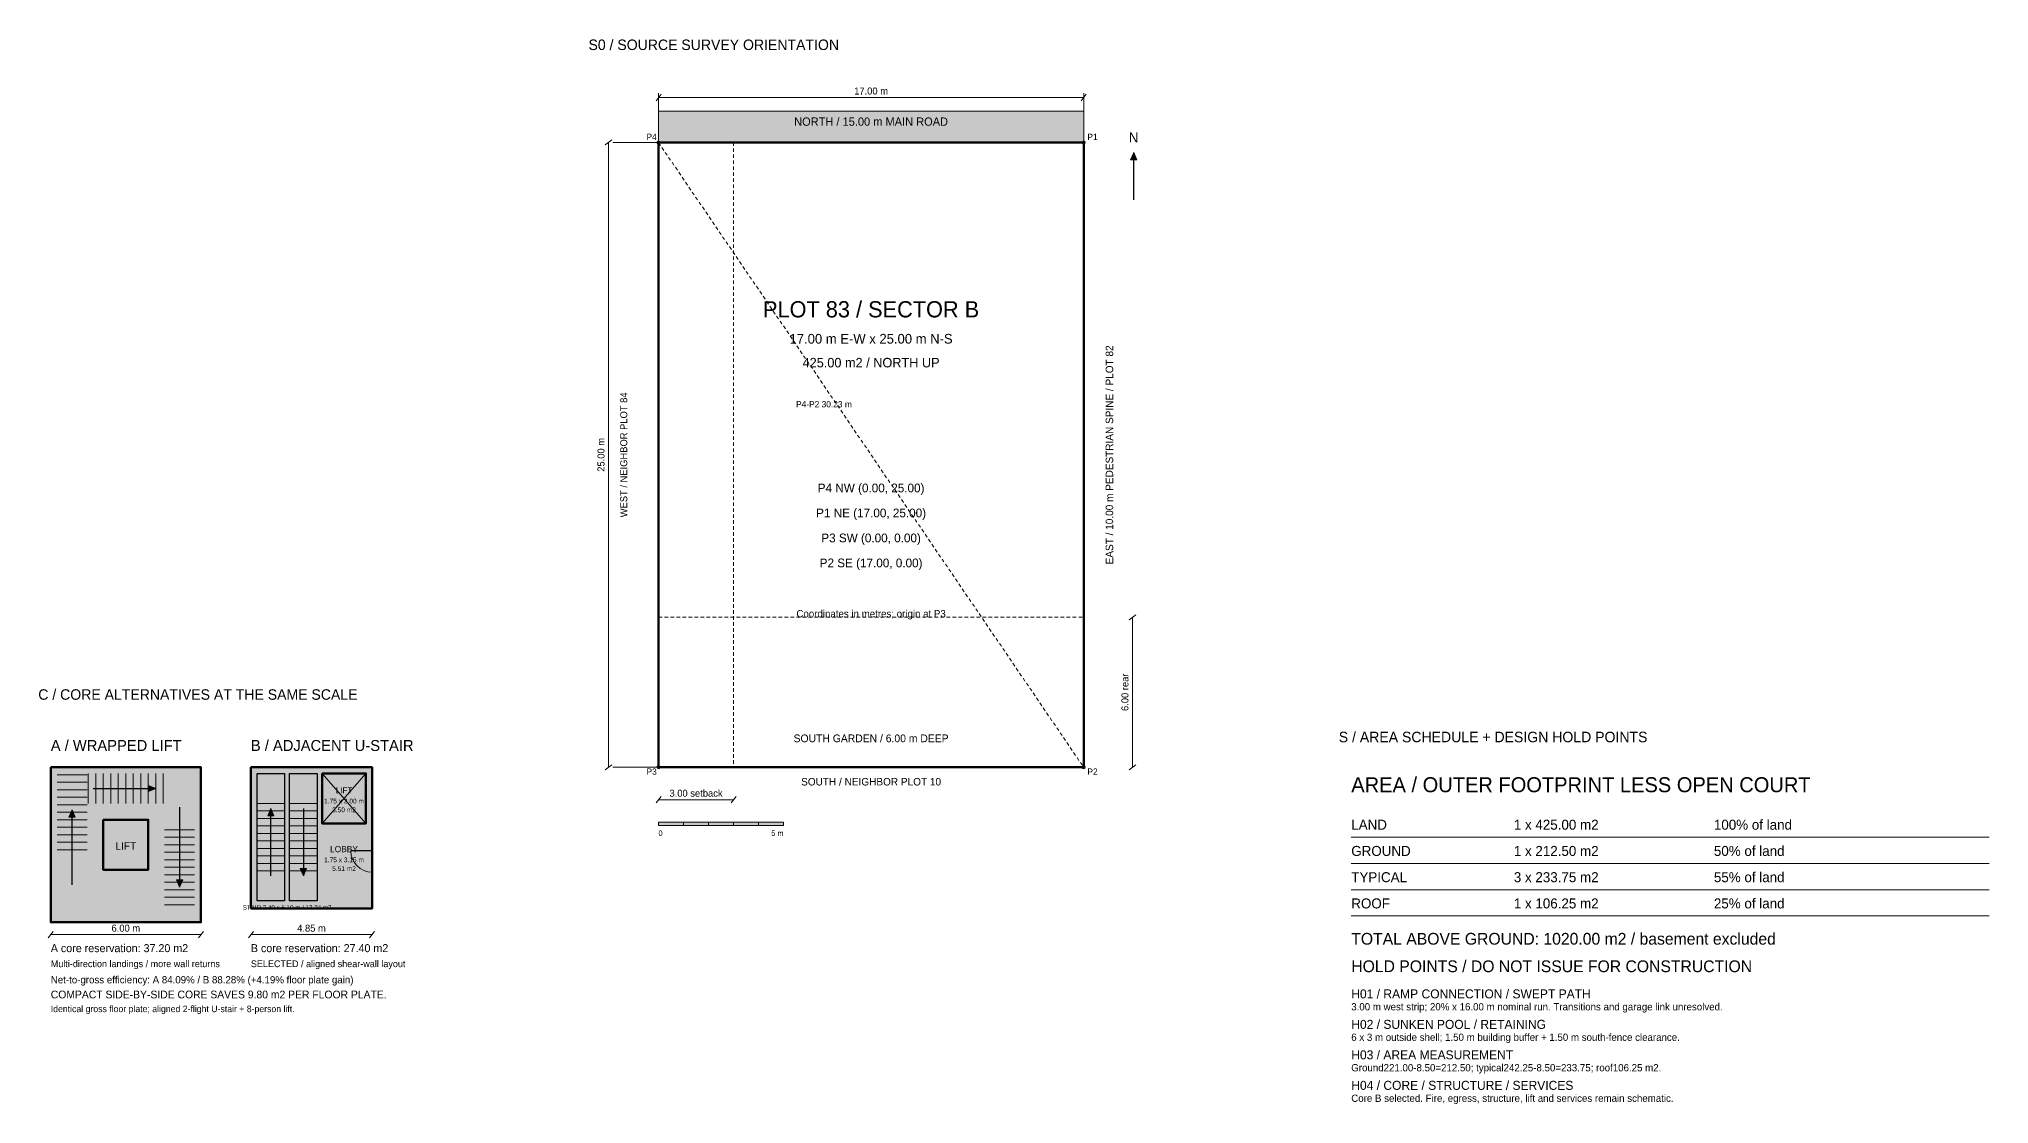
# Model space of a CAD drawing. Header units: millimetres. Extents: x 46 to 262000, y -13477 to 29142.
# Drawn here: x 184029 to 262000, y -13477 to 29142 of the extents above; entities that cross this region are included whole.
import ezdxf
from ezdxf.enums import TextEntityAlignment as Align

# ---------------------------------------------------------------- set-up
doc = ezdxf.new("R2010")
doc.units = ezdxf.units.MM
doc.linetypes.add('STUDY_DASH', pattern=[240, 140, -100])
for name, color, linetype in [('CORE', 7, 'Continuous'), ('DIMENSIONS', 8, 'Continuous'), ('SITE_BOUNDARY', 7, 'Continuous'), ('TEXT', 7, 'Continuous'), ('WALLS', 7, 'Continuous')]:
    doc.layers.add(name, color=color, linetype=linetype)

msp = doc.modelspace()

# ---------------------------------------------------------------- hatches: boundary and pattern name
at = {"layer": 'CORE', "true_color": 0xe5e5df}
for points in [[(184500, 0), (190500, 0), (190500, -6200), (184500, -6200)], [(192500, 0), (197350, 0), (197350, -5650), (192500, -5650)]]:
    msp.add_hatch(color=7, dxfattribs=at).paths.add_polyline_path(points)
at = {"layer": 'CORE', "true_color": 0x253b3d}
for points in [[(188700, -850), (188405, -975), (188405, -725)], [(185350, -1700), (185475, -1995), (185225, -1995)], [(193300, -1650), (193425, -1945), (193175, -1945)], [(189650, -4800), (189525, -4505), (189775, -4505)], [(194600, -4350), (194475, -4055), (194725, -4055)]]:
    msp.add_hatch(color=7, dxfattribs=at).paths.add_polyline_path(points)
at = {"layer": 'CORE', "true_color": 0xf6f3eb}
for points in [[(192750, -250), (193850, -250), (193850, -5350), (192750, -5350)], [(194050, -250), (195150, -250), (195150, -5350), (194050, -5350)], [(195350, -250), (197100, -250), (197100, -2250), (195350, -2250)], [(186600, -2100), (188400, -2100), (188400, -4100), (186600, -4100)]]:
    msp.add_hatch(color=7, dxfattribs=at).paths.add_polyline_path(points)
at = {"layer": 'DIMENSIONS', "true_color": 0x253b3d}
for points in [[(227800, 24600), (227925, 24305), (227675, 24305)], [(208800, -2200), (209800, -2200), (209800, -2330), (208800, -2330)], [(210800, -2200), (211800, -2200), (211800, -2330), (210800, -2330)], [(212800, -2200), (213800, -2200), (213800, -2330), (212800, -2330)]]:
    msp.add_hatch(color=7, dxfattribs=at).paths.add_polyline_path(points)
at = {"layer": 'DIMENSIONS', "true_color": 0xf6f3eb}
for points in [[(209800, -2200), (210800, -2200), (210800, -2330), (209800, -2330)], [(211800, -2200), (212800, -2200), (212800, -2330), (211800, -2330)]]:
    msp.add_hatch(color=7, dxfattribs=at).paths.add_polyline_path(points)
at = {"layer": 'SITE_BOUNDARY', "true_color": 0xe5e5df}
msp.add_hatch(color=7, dxfattribs=at).paths.add_polyline_path([(208800, 26250), (225800, 26250), (225800, 25000), (208800, 25000)])

# ---------------------------------------------------------------- linework, layer by layer
at = {"layer": 'CORE', "lineweight": 18, "true_color": 0x657473}
for p, q in [((184750, -300), (185950, -300)), ((184750, -600), (185950, -600)), ((186000, -250), (186000, -1450)), ((186300, -250), (186300, -1450)), ((186600, -250), (186600, -1450)), ((186900, -250), (186900, -1450)), ((187200, -250), (187200, -1450)), ((187500, -250), (187500, -1450)), ((187800, -250), (187800, -1450)), ((188100, -250), (188100, -1450)), ((188400, -250), (188400, -1450)), ((188700, -250), (188700, -1450)), ((189000, -250), (189000, -1450)), ((184750, -900), (185950, -900)), ((184750, -1200), (185950, -1200)), ((184750, -1500), (185950, -1500)), ((192750, -1450), (193850, -1450)), ((194050, -1450), (195150, -1450)), ((184750, -1800), (185950, -1800)), ((184750, -2100), (185950, -2100)), ((192750, -1750), (193850, -1750)), ((192750, -2050), (193850, -2050)), ((194050, -1750), (195150, -1750)), ((194050, -2050), (195150, -2050)), ((184750, -2400), (185950, -2400)), ((184750, -2700), (185950, -2700)), ((184750, -3000), (185950, -3000)), ((189050, -2500), (190250, -2500)), ((189050, -2800), (190250, -2800)), ((189050, -3100), (190250, -3100)), ((192750, -2350), (193850, -2350)), ((192750, -2650), (193850, -2650)), ((192750, -2950), (193850, -2950)), ((194050, -2350), (195150, -2350)), ((194050, -2650), (195150, -2650)), ((194050, -2950), (195150, -2950)), ((184750, -3300), (185950, -3300)), ((189050, -3400), (190250, -3400)), ((189050, -3700), (190250, -3700)), ((192750, -3250), (193850, -3250)), ((192750, -3550), (193850, -3550)), ((192750, -3850), (193850, -3850)), ((194050, -3250), (195150, -3250)), ((194050, -3550), (195150, -3550)), ((194050, -3850), (195150, -3850)), ((189050, -4000), (190250, -4000)), ((189050, -4300), (190250, -4300)), ((189050, -4600), (190250, -4600)), ((192750, -4150), (193850, -4150)), ((194050, -4150), (195150, -4150)), ((189050, -4900), (190250, -4900)), ((189050, -5200), (190250, -5200)), ((189050, -5500), (190250, -5500))]:
    msp.add_line(p, q, dxfattribs=at)
at = {"layer": 'CORE', "lineweight": 13, "true_color": 0x657473}
for p, q in [((195350, -250), (197100, -2250)), ((197100, -250), (195350, -2250))]:
    msp.add_line(p, q, dxfattribs=at)
at = {"layer": 'CORE', "lineweight": 25, "true_color": 0x253b3d}
for p, q in [((186200, -850), (188700, -850)), ((185350, -4700), (185350, -1700)), ((189650, -1600), (189650, -4800)), ((193300, -4350), (193300, -1650)), ((194600, -1650), (194600, -4350))]:
    msp.add_line(p, q, dxfattribs=at)
at = {"layer": 'CORE', "lineweight": 70, "true_color": 0x253b3d}
for points in [[(184500, 0), (190500, 0), (190500, -6200), (184500, -6200)], [(192500, 0), (197350, 0), (197350, -5650), (192500, -5650)]]:
    msp.add_lwpolyline(points, close=True, dxfattribs=at)
at = {"layer": 'CORE', "lineweight": 13, "true_color": 0x253b3d}
for points in [[(188700, -850), (188405, -975), (188405, -725)], [(185350, -1700), (185475, -1995), (185225, -1995)], [(193300, -1650), (193425, -1945), (193175, -1945)], [(189650, -4800), (189525, -4505), (189775, -4505)], [(194600, -4350), (194475, -4055), (194725, -4055)]]:
    msp.add_lwpolyline(points, close=True, dxfattribs=at)
at = {"layer": 'CORE', "lineweight": 25, "true_color": 0x253b3d}
for points in [[(192750, -250), (193850, -250), (193850, -5350), (192750, -5350)], [(194050, -250), (195150, -250), (195150, -5350), (194050, -5350)]]:
    msp.add_lwpolyline(points, close=True, dxfattribs=at)
at = {"layer": 'CORE', "lineweight": 50, "true_color": 0x253b3d}
msp.add_lwpolyline([(195350, -250), (197100, -250), (197100, -2250), (195350, -2250)], close=True, dxfattribs=at)
at = {"layer": 'CORE', "lineweight": 60, "true_color": 0x253b3d}
msp.add_lwpolyline([(186600, -2100), (188400, -2100), (188400, -4100), (186600, -4100)], close=True, dxfattribs=at)
at = {"layer": 'DIMENSIONS', "lineweight": 20, "true_color": 0x657473}
for p, q in [((208700, 26670), (208900, 26930)), ((225700, 26670), (225900, 26930)), ((206670, 24900), (206930, 25100)), ((227620, 5900), (227880, 6100)), ((206670, -100), (206930, 100)), ((227620, -100), (227880, 100)), ((208700, -1430), (208900, -1170)), ((211700, -1430), (211900, -1170)), ((184400, -6830), (184600, -6570)), ((190400, -6830), (190600, -6570)), ((192400, -6830), (192600, -6570)), ((197250, -6830), (197450, -6570))]:
    msp.add_line(p, q, dxfattribs=at)
at = {"layer": 'DIMENSIONS', "lineweight": 13, "true_color": 0x657473}
for p, q in [((208800, 25000), (208800, 26970)), ((208800, 26800), (225800, 26800)), ((225800, 25000), (225800, 26970)), ((206800, 25000), (206800, 0)), ((208800, 25000), (206970, 25000)), ((227750, 6000), (227750, 0)), ((208800, 0), (206970, 0)), ((208800, -1300), (211800, -1300)), ((184500, -6700), (190500, -6700)), ((192500, -6700), (197350, -6700))]:
    msp.add_line(p, q, dxfattribs=at)
at = {"layer": 'DIMENSIONS', "linetype": 'STUDY_DASH', "lineweight": 15, "true_color": 0x657473}
msp.add_line((208800, 25000), (225800, 0), dxfattribs=at)
at = {"layer": 'DIMENSIONS', "linetype": 'STUDY_DASH', "lineweight": 18, "true_color": 0x657473}
for p, q in [((211800, 25000), (211800, 0)), ((208800, 6000), (225800, 6000))]:
    msp.add_line(p, q, dxfattribs=at)
at = {"layer": 'DIMENSIONS', "lineweight": 25, "true_color": 0x253b3d}
msp.add_line((227800, 22700), (227800, 24600), dxfattribs=at)
at = {"layer": 'DIMENSIONS', "lineweight": 18, "true_color": 0x657473}
for p, q in [((236500, -2800), (262000, -2800)), ((236500, -3850), (262000, -3850)), ((236500, -4900), (262000, -4900)), ((236500, -5950), (262000, -5950))]:
    msp.add_line(p, q, dxfattribs=at)
at = {"layer": 'DIMENSIONS', "lineweight": 13, "true_color": 0x253b3d}
for points in [[(227800, 24600), (227925, 24305), (227675, 24305)], [(208800, -2200), (209800, -2200), (209800, -2330), (208800, -2330)], [(209800, -2200), (210800, -2200), (210800, -2330), (209800, -2330)], [(210800, -2200), (211800, -2200), (211800, -2330), (210800, -2330)], [(211800, -2200), (212800, -2200), (212800, -2330), (211800, -2330)], [(212800, -2200), (213800, -2200), (213800, -2330), (212800, -2330)]]:
    msp.add_lwpolyline(points, close=True, dxfattribs=at)
at = {"layer": 'SITE_BOUNDARY', "lineweight": 13, "true_color": 0x657473}
msp.add_lwpolyline([(208800, 26250), (225800, 26250), (225800, 25000), (208800, 25000)], close=True, dxfattribs=at)
at = {"layer": 'SITE_BOUNDARY', "lineweight": 60, "true_color": 0x253b3d}
msp.add_lwpolyline([(208800, 25000), (225800, 25000), (225800, 0), (208800, 0)], close=True, dxfattribs=at)
at = {"layer": 'SITE_BOUNDARY', "lineweight": 18, "true_color": 0x253b3d}
for centre in [(208800, 25000), (225800, 25000), (208800, 0), (225800, 0)]:
    msp.add_circle(centre, 65, dxfattribs=at)
at = {"layer": 'WALLS', "lineweight": 25, "true_color": 0x253b3d}
msp.add_line((197350, -3350), (196500, -3350), dxfattribs=at)
at = {"layer": 'WALLS', "lineweight": 100, "true_color": 0xf6f3eb}
msp.add_line((197350, -3350), (197350, -4200), dxfattribs=at)
at = {"layer": 'WALLS', "lineweight": 15, "true_color": 0x657473}
msp.add_arc((197350, -3350), 850, -180, -90, dxfattribs=at)

# ---------------------------------------------------------------- texts
at = {"layer": 'TEXT'}
for s, p in [('S0 / SOURCE SURVEY ORIENTATION', (206000, 28700)), ('C / CORE ALTERNATIVES AT THE SAME SCALE', (184000, 2700)), ('S / AREA SCHEDULE + DESIGN HOLD POINTS', (236000, 1000))]:
    msp.add_text(s, height=420, dxfattribs=at).set_placement(p)
at = {"layer": 'TEXT', "lineweight": 25, "true_color": 0x657473}
for s, height, p in [('17.00 m', 280, (217300, 26920)), ('Coordinates in metres; origin at P3', 290, (217300, 6000)), ('SOUTH / NEIGHBOR PLOT 10', 300, (217300, -730)), ('3.00 setback', 280, (210300, -1180)), ('1.75 x 3.15 m', 190, (196225, -3800)), ('5.51 m2', 190, (196225, -4150)), ('STAIR 2.40 x 5.10 m / 12.24 m2', 180, (193950, -5700)), ('6.00 m', 280, (187500, -6580)), ('4.85 m', 280, (194925, -6580))]:
    msp.add_text(s, height=height, dxfattribs=at).set_placement(p, align=Align.CENTER)
at = {"layer": 'TEXT', "lineweight": 25, "true_color": 0x253b3d}
for s, height, p in [('NORTH / 15.00 m MAIN ROAD', 330, (217300, 25670)), ('N', 400, (227800, 25000)), ('PLOT 83 / SECTOR B', 650, (217300, 18000)), ('425.00 m2 / NORTH UP', 380, (217300, 16000)), ('P4 NW (0.00, 25.00)', 350, (217300, 11000)), ('P1 NE (17.00, 25.00)', 350, (217300, 10000)), ('P3 SW (0.00, 0.00)', 350, (217300, 9000)), ('P2 SE (17.00, 0.00)', 350, (217300, 8000)), ('1.75 x 2.00 m', 190, (196225, -1450)), ('LIFT', 240, (196225, -1050)), ('3.50 m2', 190, (196225, -1800)), ('LIFT', 300, (187500, -3300)), ('LOBBY', 250, (196225, -3400))]:
    msp.add_text(s, height=height, dxfattribs=at).set_placement(p, align=Align.CENTER)
for s, height, p in [('P4', 250, (208320, 25100)), ('P1', 250, (225950, 25100)), ('A / WRAPPED LIFT', 440, (184500, 650)), ('P3', 250, (208320, -300)), ('P2', 250, (225950, -300)), ('AREA / OUTER FOOTPRINT LESS OPEN COURT', 600, (236500, -1000)), ('LAND', 400, (236500, -2500)), ('1 x 425.00 m2', 400, (243000, -2500)), ('100% of land', 400, (251000, -2500)), ('0', 220, (208800, -2750)), ('GROUND', 400, (236500, -3550)), ('1 x 212.50 m2', 400, (243000, -3550)), ('50% of land', 400, (251000, -3550)), ('TYPICAL', 400, (236500, -4600)), ('3 x 233.75 m2', 400, (243000, -4600)), ('55% of land', 400, (251000, -4600)), ('ROOF', 400, (236500, -5650)), ('1 x 106.25 m2', 400, (243000, -5650)), ('25% of land', 400, (251000, -5650)), ('TOTAL ABOVE GROUND: 1020.00 m2 / basement excluded', 470, (236500, -7100)), ('A core reservation: 37.20 m2', 320, (184500, -7400)), ('Net-to-gross efficiency: A 84.09% / B 88.28% (+4.19% floor plate gain)', 290, (184500, -8650))]:
    msp.add_text(s, height=height, dxfattribs=at).set_placement(p)
at = {"layer": 'TEXT', "lineweight": 25, "true_color": 0x087c83}
for s, height, p in [('17.00 m E-W x 25.00 m N-S', 390, (217300, 16950)), ('SOUTH GARDEN / 6.00 m DEEP', 310, (217300, 1000))]:
    msp.add_text(s, height=height, dxfattribs=at).set_placement(p, align=Align.CENTER)
at = {"layer": 'TEXT', "lineweight": 25, "true_color": 0x657473}
for s, height, p in [('EAST / 10.00 m PEDESTRIAN SPINE / PLOT 82', 300, (226980, 12500)), ('WEST / NEIGHBOR PLOT 84', 280, (207550, 12500)), ('25.00 m', 280, (206640, 12500)), ('6.00 rear', 280, (227590, 3000))]:
    msp.add_text(s, height=height, rotation=90, dxfattribs=at).set_placement(p, align=Align.CENTER)
for s, height, p in [('P4-P2 30.23 m', 250, (214300, 14400)), ('Multi-direction landings / more wall returns', 270, (184500, -8000)), ('Identical gross floor plate; aligned 2-flight U-stair + 8-person lift.', 260, (184500, -9800)), ('3.00 m west strip; 20% x 16.00 m nominal run. Transitions and garage link unresolved.', 290, (236500, -9730)), ('6 x 3 m outside shell; 1.50 m building buffer + 1.50 m south-fence clearance.', 290, (236500, -10950)), ('Ground221.00-8.50=212.50; typical242.25-8.50=233.75; roof106.25 m2.', 290, (236500, -12170)), ('Core B selected. Fire, egress, structure, lift and services remain schematic.', 290, (236500, -13390))]:
    msp.add_text(s, height=height, dxfattribs=at).set_placement(p)
at = {"layer": 'TEXT', "lineweight": 25, "true_color": 0x087c83}
for s, height, p in [('B / ADJACENT U-STAIR', 440, (192500, 650)), ('SELECTED / aligned shear-wall layout', 270, (192500, -8000)), ('B core reservation: 27.40 m2', 320, (192500, -7400)), ('COMPACT SIDE-BY-SIDE CORE SAVES 9.80 m2 PER FLOOR PLATE.', 310, (184500, -9250))]:
    msp.add_text(s, height=height, dxfattribs=at).set_placement(p)
at = {"layer": 'TEXT', "lineweight": 25, "true_color": 0x253b3d}
msp.add_text('5 m', height=220, dxfattribs=at).set_placement((213800, -2750), align=Align.RIGHT)
at = {"layer": 'TEXT', "lineweight": 25, "true_color": 0xa96519}
msp.add_text('HOLD POINTS / DO NOT ISSUE FOR CONSTRUCTION', height=470, dxfattribs=at).set_placement((236500, -8200))
at = {"layer": 'TEXT', "lineweight": 25, "true_color": 0xa84332}
for s, p in [('H01 / RAMP CONNECTION / SWEPT PATH', (236500, -9250)), ('H02 / SUNKEN POOL / RETAINING', (236500, -10470)), ('H03 / AREA MEASUREMENT', (236500, -11690)), ('H04 / CORE / STRUCTURE / SERVICES', (236500, -12910))]:
    msp.add_text(s, height=360, dxfattribs=at).set_placement(p)

doc.saveas('drawing.dxf')
